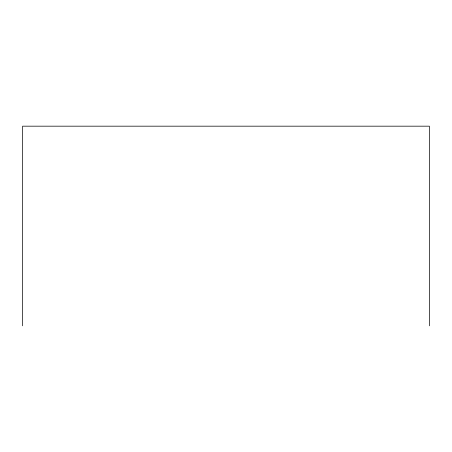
<?xml version="1.0" encoding="UTF-8"?>
<svg xmlns="http://www.w3.org/2000/svg" width="452" height="452" viewBox="0 0 452 452"><rect width="100%" height="100%" fill="white"/><g stroke="black" fill="none" stroke-linecap="round" stroke-linejoin="round"><path stroke-width="0.68" d="M429.4 325.824L429.4 126.176L22.6 126.176L22.6 325.824"/></g></svg>
